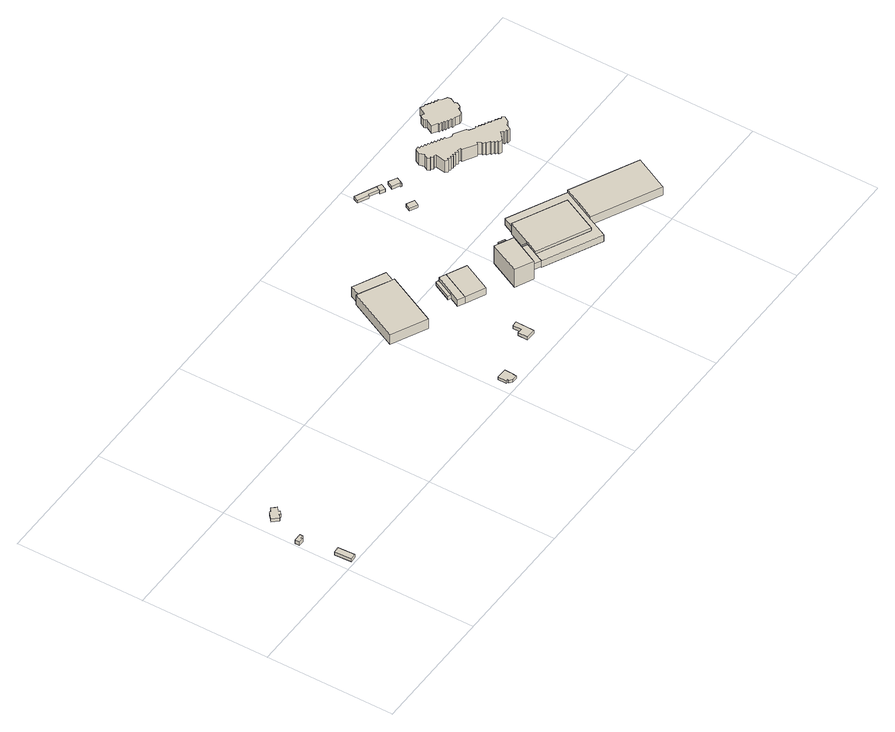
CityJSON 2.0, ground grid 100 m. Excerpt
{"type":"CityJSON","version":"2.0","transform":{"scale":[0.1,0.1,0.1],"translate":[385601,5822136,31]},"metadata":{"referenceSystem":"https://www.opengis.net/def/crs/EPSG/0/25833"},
"CityObjects":{
"building1":{"type":"Building","attributes":{"Gemeindeschluessel":"11000004","BezugspunktDach":"2200","function":"31001_1000","measuredHeight":2.67,"storeysAboveGround":1},"address":[{"country":"Germany","locality":"Berlin","thoroughfareNumber":"197 (102)","thoroughfareName":"Heckerdamm"}],"geometry":[{"type":"Solid","lod":"1","boundaries":[[[[0,1,2,3]],[[4,5,6,7]],[[4,7,3,2]],[[5,4,2,1]],[[6,5,1,0]],[[7,6,0,3]]]]}]},
"building2":{"type":"Building","attributes":{"Gemeindeschluessel":"11000004","BezugspunktDach":"2200","function":"31001_1010","measuredHeight":4.26,"storeysAboveGround":1},"address":[{"country":"Germany","locality":"Berlin","thoroughfareNumber":"197 (66)","thoroughfareName":"Heckerdamm"}],"geometry":[{"type":"Solid","lod":"1","boundaries":[[[[8,9,10,11,12,13]],[[14,15,16,17,18,19]],[[14,19,13,12]],[[15,14,12,11]],[[16,15,11,10]],[[17,16,10,9]],[[18,17,9,8]],[[19,18,8,13]]]]}]},
"building3":{"type":"Building","attributes":{"Gemeindeschluessel":"11000004","BezugspunktDach":"2200","function":"31001_1010","measuredHeight":3.1,"storeysAboveGround":1},"address":[{"country":"Germany","locality":"Berlin","thoroughfareNumber":"197 (108)","thoroughfareName":"Heckerdamm"}],"geometry":[{"type":"Solid","lod":"1","boundaries":[[[[20,21,22,23,24,25,26,27,28,29]],[[30,31,32,33,34,35,36,37,38,39]],[[30,39,29,28]],[[31,30,28,27]],[[32,31,27,26]],[[33,32,26,25]],[[34,33,25,24]],[[35,34,24,23]],[[36,35,23,22]],[[37,36,22,21]],[[38,37,21,20]],[[39,38,20,29]]]]}]},
"building4":{"type":"Building","attributes":{"Gemeindeschluessel":"11000004","BezugspunktDach":"2200","function":"31001_1010","measuredHeight":2.63,"storeysAboveGround":1},"address":[{"country":"Germany","locality":"Berlin","thoroughfareNumber":"181 (1)","thoroughfareName":"Heckerdamm"}],"geometry":[{"type":"Solid","lod":"1","boundaries":[[[[40,41,42,43,44,45,46,47,48]],[[49,50,51,52,53,54,55,56,57]],[[49,57,48,47]],[[50,49,47,46]],[[51,50,46,45]],[[52,51,45,44]],[[53,52,44,43]],[[54,53,43,42]],[[55,54,42,41]],[[56,55,41,40]],[[57,56,40,48]]]]}]},
"building5":{"type":"Building","attributes":{"Gemeindeschluessel":"11000004","function":"31001_2143"},"address":[{"country":"Germany","locality":"Berlin","thoroughfareNumber":"12 (1)","thoroughfareName":"Schwanenfeldstraße"}],"children":["building5-1","building5-2"]},
"building5-1":{"type":"BuildingPart","attributes":{"BezugspunktDach":"2200","measuredHeight":8.94,"storeysAboveGround":2},"parents":["building5"],"geometry":[{"type":"MultiSurface","lod":"1","boundaries":[[[58,59,60,61,62,63]],[[64,65,66,67,68,69]],[[64,69,63,62]],[[65,64,62,61]],[[66,65,61,60]],[[67,66,60,59]],[[68,67,70,71]],[[69,68,58,71,72]],[[71,70,59,58]],[[72,71,58,63,73]]]}]},
"building5-2":{"type":"BuildingPart","attributes":{"BezugspunktDach":"2200","measuredHeight":8.89,"storeysAboveGround":2},"parents":["building5"],"geometry":[{"type":"MultiSurface","lod":"1","boundaries":[[[74,75,59,58,63,76,77]],[[78,72,71,70,79,80,81]],[[78,81,77,76]],[[72,78,76,63]],[[79,70,59,75]],[[80,79,75,74]],[[81,80,74,77]],[[71,72,63,58]],[[82,70,71,58,59]]]}]},
"building6":{"type":"Building","attributes":{"Gemeindeschluessel":"11000004","BezugspunktDach":"2200","function":"31001_1010","measuredHeight":2.9,"storeysAboveGround":1},"address":[{"country":"Germany","locality":"Berlin","thoroughfareNumber":"181 (2)","thoroughfareName":"Heckerdamm"}],"geometry":[{"type":"Solid","lod":"1","boundaries":[[[[83,84,85,86,87,88]],[[89,90,91,92,93,94]],[[89,94,88,87]],[[90,89,87,86]],[[91,90,86,85]],[[92,91,85,84]],[[93,92,84,83]],[[94,93,83,88]]]]}]},
"building7":{"type":"Building","attributes":{"Gemeindeschluessel":"11000004","function":"31001_2120"},"address":[{"country":"Germany","locality":"Berlin","thoroughfareNumber":"12","thoroughfareName":"Schwanenfeldstraße"}],"children":["building7-1","building7-2","building7-3"]},
"building7-1":{"type":"BuildingPart","attributes":{"BezugspunktDach":"2200","measuredHeight":6.26,"storeysAboveGround":2},"parents":["building7"],"geometry":[{"type":"MultiSurface","lod":"1","boundaries":[[[95,96,97,98,99]],[[100,101,102,103,104]],[[100,104,99,98]],[[105,106,107,98,97]],[[102,101,97,96]],[[102,96,102,103]],[[104,103,95,99]],[[101,100,107,106,105]],[[103,102,96,95]]]}]},
"building7-2":{"type":"BuildingPart","attributes":{"BezugspunktDach":"2200","measuredHeight":3.29,"storeysAboveGround":2},"parents":["building7"],"geometry":[{"type":"MultiSurface","lod":"1","boundaries":[[[107,106,108,109]],[[110,101,100,111]],[[110,111,109,108]],[[101,110,108,106]],[[111,100,107,109]],[[101,112,106,107,100]]]}]},
"building7-3":{"type":"BuildingPart","attributes":{"BezugspunktDach":"2200","measuredHeight":6.25,"storeysAboveGround":2},"parents":["building7"],"geometry":[{"type":"Solid","lod":"1","boundaries":[[[[113,114,96,95]],[[102,115,116,103]],[[115,102,96,114]],[[116,115,114,113]],[[103,116,113,95]],[[102,103,95,96]]]]}]},
"building8":{"type":"Building","attributes":{"Gemeindeschluessel":"11000004","function":"31001_2020"},"address":[{"country":"Germany","locality":"Berlin","thoroughfareNumber":"11","thoroughfareName":"Schwanenfeldstraße"}],"children":["building8-1","building8-2"]},
"building8-1":{"type":"BuildingPart","attributes":{"BezugspunktDach":"2200","measuredHeight":16.61,"storeysAboveGround":4},"parents":["building8"],"geometry":[{"type":"MultiSurface","lod":"1","boundaries":[[[117,118,119,120,121,122,123]],[[124,125,126,127,128,129,130]],[[124,130,123,122]],[[125,124,122,121]],[[126,125,121,120]],[[127,126,120,119]],[[131,132,133,134,128,127,119,118]],[[129,128,118,117]],[[130,129,117,123]],[[134,133,132,131]]]}]},
"building8-2":{"type":"BuildingPart","attributes":{"BezugspunktDach":"2200","measuredHeight":5.46,"storeysAboveGround":4},"parents":["building8"],"geometry":[{"type":"MultiSurface","lod":"1","boundaries":[[[135,136,137,138,139,132,131]],[[133,140,141,142,143,144,134]],[[140,133,132,139]],[[141,140,139,138]],[[142,141,138,137]],[[143,142,137,136]],[[144,143,136,135]],[[134,144,135,131]],[[145,133,134,131,132]]]}]},
"building9":{"type":"Building","attributes":{"Gemeindeschluessel":"11000004","BezugspunktDach":"2200","function":"51009_1610","measuredHeight":16.14,"storeysAboveGround":0},"address":[{"country":"Germany","locality":"Berlin"}],"geometry":[{"type":"Solid","lod":"1","boundaries":[[[[146,147,148,149]],[[150,151,152,153]],[[150,153,149,148]],[[151,150,148,147]],[[152,151,147,146]],[[153,152,146,149]]]]}]},
"building10":{"type":"Building","attributes":{"Gemeindeschluessel":"11000004","BezugspunktDach":"2200","function":"51009_1610","measuredHeight":5.53,"storeysAboveGround":0},"address":[{"country":"Germany","locality":"Berlin"}],"geometry":[{"type":"Solid","lod":"1","boundaries":[[[[154,155,156,157]],[[140,158,142,141]],[[140,141,157,156]],[[158,140,156,155]],[[142,158,155,154]],[[141,142,154,157]]]]}]},
"building11":{"type":"Building","attributes":{"Gemeindeschluessel":"11000004","BezugspunktDach":"2200","function":"31001_2143","measuredHeight":2.7,"storeysAboveGround":1},"address":[{"country":"Germany","locality":"Berlin","thoroughfareNumber":"8 (4)","thoroughfareName":"Schwanenfeldstraße"}],"geometry":[{"type":"Solid","lod":"1","boundaries":[[[[159,160,161,162]],[[163,164,165,166]],[[163,166,162,161]],[[164,163,161,160]],[[165,164,160,159]],[[166,165,159,162]]]]}]},
"building12":{"type":"Building","attributes":{"Gemeindeschluessel":"11000004","BezugspunktDach":"2200","function":"31001_1010","measuredHeight":2.69,"storeysAboveGround":1},"address":[{"country":"Germany","locality":"Berlin","thoroughfareNumber":"8 (1)","thoroughfareName":"Schwanenfeldstraße"}],"geometry":[{"type":"Solid","lod":"1","boundaries":[[[[167,168,169,170,171,172]],[[173,174,175,176,177,178]],[[173,178,172,171]],[[174,173,171,170]],[[175,174,170,169]],[[176,175,169,168]],[[177,176,168,167]],[[178,177,167,172]]]]}]},
"building13":{"type":"Building","attributes":{"Gemeindeschluessel":"11000004","function":"31001_2143"},"address":[{"country":"Germany","locality":"Berlin","thoroughfareNumber":"11 (1)","thoroughfareName":"Schwanenfeldstraße"}],"children":["building13-1","building13-2"]},
"building13-1":{"type":"BuildingPart","attributes":{"BezugspunktDach":"2200","measuredHeight":10.09,"storeysAboveGround":2},"parents":["building13"],"geometry":[{"type":"MultiSurface","lod":"1","boundaries":[[[179,180,181,182,183,184]],[[185,186,187,188,189,190]],[[185,190,184,183]],[[186,185,183,182]],[[187,186,182,181]],[[191,192,193,194,181,180]],[[188,187,195,196]],[[189,188,180,179],[196,197,198,192]],[[199,200,198,201,179,184]],[[190,189,197,202]],[[196,195,194,193,192,191]],[[198,197,196,192]],[[202,197,201,198,200,199]]]}]},
"building13-2":{"type":"BuildingPart","attributes":{"BezugspunktDach":"2200","measuredHeight":6.13,"storeysAboveGround":2},"parents":["building13"],"geometry":[{"type":"MultiSurface","lod":"1","boundaries":[[[203,204,205,206,193,192,198,200,207,208]],[[209,202,197,196,195,210,211,212,213,214]],[[209,214,208,207]],[[202,209,207,200]],[[210,195,193,206]],[[211,210,206,205]],[[212,211,205,204]],[[213,212,204,203]],[[214,213,203,208]],[[197,202,215,200,198]],[[196,197,198,192]],[[195,196,192,193]]]}]},
"building14":{"type":"Building","attributes":{"Gemeindeschluessel":"11000004","BezugspunktDach":"2200","function":"31001_2143","measuredHeight":2.78,"storeysAboveGround":1},"address":[{"country":"Germany","locality":"Berlin","thoroughfareNumber":"8 (2)","thoroughfareName":"Schwanenfeldstraße"}],"geometry":[{"type":"Solid","lod":"1","boundaries":[[[[216,217,218,219,220]],[[221,222,223,224,225]],[[221,225,220,219]],[[222,221,219,218]],[[223,222,218,217]],[[224,223,217,216]],[[225,224,216,220]]]]}]},
"building15":{"type":"Building","attributes":{"Gemeindeschluessel":"11000004","BezugspunktDach":"2200","function":"31001_2460","measuredHeight":2.93,"storeysAboveGround":1},"address":[{"country":"Germany","locality":"Berlin","thoroughfareNumber":"8 (3)","thoroughfareName":"Schwanenfeldstraße"}],"geometry":[{"type":"Solid","lod":"1","boundaries":[[[[226,227,228,229,230,231,232]],[[233,234,235,236,237,238,239]],[[233,239,232,231]],[[234,233,231,230]],[[235,234,230,229]],[[236,235,229,228]],[[237,236,228,227]],[[238,237,227,226]],[[239,238,226,232]]]]}]},
"building16":{"type":"Building","attributes":{"Gemeindeschluessel":"11000004","BezugspunktDach":"2200","function":"31001_2143","measuredHeight":8.36,"storeysAboveGround":1},"address":[{"country":"Germany","locality":"Berlin","thoroughfareNumber":"11 (2)","thoroughfareName":"Schwanenfeldstraße"}],"geometry":[{"type":"Solid","lod":"1","boundaries":[[[[240,241,242,243,244,245,246,247]],[[248,249,250,251,252,253,254,255]],[[248,255,247,246]],[[249,248,246,245]],[[250,249,245,244]],[[251,250,244,243]],[[252,251,243,242]],[[253,252,242,241]],[[254,253,241,240]],[[255,254,240,247]]]]}]},
"building17":{"type":"Building","attributes":{"Gemeindeschluessel":"11000004","BezugspunktDach":"2200","function":"31001_3000","measuredHeight":11.27,"storeysAboveGround":2},"address":[{"country":"Germany","locality":"Berlin","thoroughfareNumber":"17 (3)","thoroughfareName":"Friedrich-Olbricht-Damm"}],"geometry":[{"type":"Solid","lod":"1","boundaries":[[[[256,257,258,259,260,261,262,263,264,265,266,267,268,269,270,271,272,273,274,275,276,277,278,279,280,281,282,283,284,285,286,287,288,289,290,291,292,293,294,295,296,297,298,299,300,301,302,303,304,305,306,307,308,309,310,311,312,313,314,315,316,317,318,319,320,321,322,323,324,325,326,327,328,329,330,331,332,333,334,335,336,337,338,339,340]],[[341,342,343,344,345,346,347,348,349,350,351,352,353,354,355,356,357,358,359,360,361,362,363,364,365,366,367,368,369,370,371,372,373,374,375,376,377,378,379,380,381,382,383,384,385,386,387,388,389,390,391,392,393,394,395,396,397,398,399,400,401,402,403,404,405,406,407,408,409,410,411,412,413,414,415,416,417,418,419,420,421,422,423,424,425]],[[341,425,340,339]],[[342,341,339,338]],[[343,342,338,337]],[[344,343,337,336]],[[345,344,336,335]],[[346,345,335,334]],[[347,346,334,333]],[[348,347,333,332]],[[349,348,332,331]],[[350,349,331,330]],[[351,350,330,329]],[[352,351,329,328]],[[353,352,328,327]],[[354,353,327,326]],[[355,354,326,325]],[[356,355,325,324]],[[357,356,324,323]],[[358,357,323,322]],[[359,358,322,321]],[[360,359,321,320]],[[361,360,320,319]],[[362,361,319,318]],[[363,362,318,317]],[[364,363,317,316]],[[365,364,316,315]],[[366,365,315,314]],[[367,366,314,313]],[[368,367,313,312]],[[369,368,312,311]],[[370,369,311,310]],[[371,370,310,309]],[[372,371,309,308]],[[373,372,308,307]],[[374,373,307,306]],[[375,374,306,305]],[[376,375,305,304]],[[377,376,304,303]],[[378,377,303,302]],[[379,378,302,301]],[[380,379,301,300]],[[381,380,300,299]],[[382,381,299,298]],[[383,382,298,297]],[[384,383,297,296]],[[385,384,296,295]],[[386,385,295,294]],[[387,386,294,293]],[[388,387,293,292]],[[389,388,292,291]],[[390,389,291,290]],[[391,390,290,289]],[[392,391,289,288]],[[393,392,288,287]],[[394,393,287,286]],[[395,394,286,285]],[[396,395,285,284]],[[397,396,284,283]],[[398,397,283,282]],[[399,398,282,281]],[[400,399,281,280]],[[401,400,280,279]],[[402,401,279,278]],[[403,402,278,277]],[[404,403,277,276]],[[405,404,276,275]],[[406,405,275,274]],[[407,406,274,273]],[[408,407,273,272]],[[409,408,272,271]],[[410,409,271,270]],[[411,410,270,269]],[[412,411,269,268]],[[413,412,268,267]],[[414,413,267,266]],[[415,414,266,265]],[[416,415,265,264]],[[417,416,264,263]],[[418,417,263,262]],[[419,418,262,261]],[[420,419,261,260]],[[421,420,260,259]],[[422,421,259,258]],[[423,422,258,257]],[[424,423,257,256]],[[425,424,256,340]]]]}]},
"building18":{"type":"Building","attributes":{"Gemeindeschluessel":"11000004","BezugspunktDach":"2200","function":"31001_3000","measuredHeight":7.28,"storeysAboveGround":2},"address":[{"country":"Germany","locality":"Berlin","thoroughfareNumber":"17 (2)","thoroughfareName":"Friedrich-Olbricht-Damm"}],"geometry":[{"type":"Solid","lod":"1","boundaries":[[[[426,427,428,429,430,431,432,433,434,435,436,437,438,439,440,441,442,443,444,445,446,447,448,449,450,451,452,453,454,455,456,457,458,459,460,461,462,463,464,465]],[[466,467,468,469,470,471,472,473,474,475,476,477,478,479,480,481,482,483,484,485,486,487,488,489,490,491,492,493,494,495,496,497,498,499,500,501,502,503,504,505]],[[466,505,465,464]],[[467,466,464,463]],[[468,467,463,462]],[[469,468,462,461]],[[470,469,461,460]],[[471,470,460,459]],[[472,471,459,458]],[[473,472,458,457]],[[474,473,457,456]],[[475,474,456,455]],[[476,475,455,454]],[[477,476,454,453]],[[478,477,453,452]],[[479,478,452,451]],[[480,479,451,450]],[[481,480,450,449]],[[482,481,449,448]],[[483,482,448,447]],[[484,483,447,446]],[[485,484,446,445]],[[486,485,445,444]],[[487,486,444,443]],[[488,487,443,442]],[[489,488,442,441]],[[490,489,441,440]],[[491,490,440,439]],[[492,491,439,438]],[[493,492,438,437]],[[494,493,437,436]],[[495,494,436,435]],[[496,495,435,434]],[[497,496,434,433]],[[498,497,433,432]],[[499,498,432,431]],[[500,499,431,430]],[[501,500,430,429]],[[502,501,429,428]],[[503,502,428,427]],[[504,503,427,426]],[[505,504,426,465]]]]}]}
},
"vertices":[
[56,10,61],[104,14,61],[98,146,61],[49,143,61],[98,146,35],[104,14,35],[56,10,35],[49,143,35],
[8,395,54],[47,395,54],[46,408,54],[70,408,54],[70,433,54],[8,432,54],[70,433,21],[70,408,21],[46,408,21],[47,395,21],[8,395,21],[8,432,21],
[141,641,41],[164,662,41],[173,652,41],[197,674,41],[188,684,41],[218,710,41],[186,746,41],[159,722,41],[152,730,41],[102,685,41],[152,730,10],[159,722,10],[186,746,10],[218,710,10],[188,684,10],[197,674,10],[173,652,10],[164,662,10],[141,641,10],[102,685,10],
[2062,62,65],[2062,49,65],[2085,32,65],[2125,31,65],[2126,60,65],[2129,60,65],[2131,128,65],[2051,130,65],[2049,62,65],[2051,130,39],[2131,128,39],[2129,60,39],[2126,60,39],[2125,31,39],[2085,32,39],[2062,49,39],[2062,62,39],[2049,62,39],
[2183,1309,119],[2399,1201,119],[2434,1274,119],[2218,1381,119],[2192,1394,119],[2157,1322,119],[2192,1394,29],[2218,1381,29],[2434,1274,29],[2399,1201,29],[2183,1309,29],[2157,1322,29],[2399,1201,30],[2183,1309,30],[2157,1322,30],[2157,1322,68],
[2214,794,119],[2412,1195,119],[2143,1328,119],[1945,928,119],[2143,1328,30],[2412,1195,30],[2214,794,30],[1945,928,30],[2399,1201,80],
[2552,168,67],[2557,313,67],[2517,314,67],[2515,245,67],[2480,247,67],[2477,171,67],[2480,247,38],[2515,245,38],[2517,314,38],[2557,313,38],[2552,168,38],[2477,171,38],
[2547,717,94],[2658,941,94],[2608,965,94],[2537,821,94],[2497,742,94],[2537,821,31],[2608,965,31],[2658,941,31],[2547,717,31],[2497,742,31],[2608,965,58],[2608,965,64],[2537,821,64],
[2589,975,64],[2517,831,64],[2589,975,31],[2517,831,31],[2608,965,60],
[2696,644,94],[2807,867,94],[2807,867,31],[2696,644,31],
[3002,459,189],[3034,524,189],[3121,697,189],[3065,725,189],[3015,750,189],[2984,765,189],[2866,527,189],[2984,765,23],[3015,750,23],[3065,725,23],[3121,697,23],[3034,524,23],[3002,459,23],[2866,527,23],[3034,524,85],[3121,697,85],[3121,697,31],[3034,524,31],
[3124,479,85],[3158,548,85],[3203,641,85],[3160,663,85],[3166,675,85],[3166,675,31],[3160,663,31],[3203,641,31],[3158,548,31],[3124,479,31],[3121,697,61],
[3065,725,193],[3070,735,193],[3020,760,193],[3015,750,193],[3020,760,32],[3070,735,32],[3065,725,32],[3015,750,32],
[3203,641,86],[3209,653,86],[3166,675,86],[3160,663,86],[3209,653,31],
[3144,1478,62],[3166,1520,62],[3106,1551,62],[3084,1509,62],[3106,1551,35],[3166,1520,35],[3144,1478,35],[3084,1509,35],
[3034,1800,66],[3041,1813,66],[3118,1774,66],[3134,1804,66],[2973,1880,66],[2954,1842,66],[2973,1880,39],[3134,1804,39],[3118,1774,39],[3041,1813,39],[3034,1800,39],[2954,1842,39],
[3549,354,110],[3686,634,110],[3294,828,110],[3209,653,110],[3203,641,110],[3158,548,110],[3203,641,9],[3209,653,9],[3294,828,9],[3686,634,9],[3549,354,9],[3158,548,9],[3686,634,51],[3686,634,86],[3294,828,86],[3294,828,66],[3294,828,25],[3686,634,25],[3549,354,25],[3549,354,86],[3158,548,51],[3158,548,86],[3549,354,66],[3158,548,25],
[3560,261,86],[3637,416,86],[3769,685,86],[3331,902,86],[3124,479,86],[3123,478,86],[3124,479,25],[3331,902,25],[3769,685,25],[3637,416,25],[3560,261,25],[3123,478,25],[3158,548,76],
[3146,1742,68],[3170,1787,68],[3134,1804,68],[3118,1774,68],[3111,1760,68],[3118,1774,40],[3134,1804,40],[3170,1787,40],[3146,1742,40],[3111,1760,40],
[3251,1692,65],[3247,1684,65],[3254,1680,65],[3281,1733,65],[3258,1745,65],[3218,1765,65],[3195,1719,65],[3218,1765,36],[3258,1745,36],[3281,1733,36],[3254,1680,36],[3247,1684,36],[3251,1692,36],[3195,1719,36],
[4143,165,107],[4168,215,107],[4210,299,107],[4276,434,107],[3769,685,107],[3703,550,107],[3662,466,107],[3637,416,107],[3662,466,30],[3703,550,30],[3769,685,30],[4276,434,30],[4210,299,30],[4168,215,30],[4143,165,30],[3637,416,30],
[3492,1603,143],[3505,1611,143],[3515,1590,143],[3527,1597,143],[3539,1590,143],[3526,1511,143],[3544,1495,143],[3553,1507,143],[3570,1491,143],[3581,1503,143],[3594,1488,143],[3604,1499,143],[3618,1484,143],[3629,1495,143],[3645,1480,143],[3655,1492,143],[3682,1487,143],[3678,1472,143],[3777,1413,143],[3790,1423,143],[3809,1400,143],[3805,1388,143],[3823,1377,143],[3820,1369,143],[3846,1355,143],[3843,1343,143],[3862,1335,143],[3859,1323,143],[3876,1316,143],[3873,1303,143],[3896,1294,143],[3959,1346,143],[3975,1337,143],[3975,1322,143],[3997,1323,143],[3996,1309,143],[4020,1309,143],[4040,1346,143],[4074,1360,143],[4096,1399,143],[4085,1418,143],[4072,1413,143],[4061,1431,143],[4050,1426,143],[4041,1443,143],[4029,1437,143],[4017,1456,143],[4007,1450,143],[3995,1469,143],[3984,1463,143],[3974,1481,143],[3963,1475,143],[3952,1493,143],[3941,1488,143],[3931,1505,143],[3921,1499,143],[3911,1517,143],[3901,1510,143],[3861,1534,143],[3857,1554,143],[3783,1599,143],[3773,1605,143],[3748,1599,143],[3713,1619,143],[3714,1634,143],[3689,1633,143],[3690,1647,143],[3668,1645,143],[3670,1659,143],[3646,1657,143],[3647,1672,143],[3624,1670,143],[3626,1684,143],[3603,1682,143],[3604,1697,143],[3580,1695,143],[3583,1709,143],[3558,1708,143],[3560,1722,143],[3537,1720,143],[3538,1734,143],[3514,1733,143],[3493,1695,143],[3502,1660,143],[3482,1624,143],[3502,1660,31],[3493,1695,31],[3514,1733,31],[3538,1734,31],[3537,1720,31],[3560,1722,31],[3558,1708,31],[3583,1709,31],[3580,1695,31],[3604,1697,31],[3603,1682,31],[3626,1684,31],[3624,1670,31],[3647,1672,31],[3646,1657,31],[3670,1659,31],[3668,1645,31],[3690,1647,31],[3689,1633,31],[3714,1634,31],[3713,1619,31],[3748,1599,31],[3773,1605,31],[3783,1599,31],[3857,1554,31],[3861,1534,31],[3901,1510,31],[3911,1517,31],[3921,1499,31],[3931,1505,31],[3941,1488,31],[3952,1493,31],[3963,1475,31],[3974,1481,31],[3984,1463,31],[3995,1469,31],[4007,1450,31],[4017,1456,31],[4029,1437,31],[4041,1443,31],[4050,1426,31],[4061,1431,31],[4072,1413,31],[4085,1418,31],[4096,1399,31],[4074,1360,31],[4040,1346,31],[4020,1309,31],[3996,1309,31],[3997,1323,31],[3975,1322,31],[3975,1337,31],[3959,1346,31],[3896,1294,31],[3873,1303,31],[3876,1316,31],[3859,1323,31],[3862,1335,31],[3843,1343,31],[3846,1355,31],[3820,1369,31],[3823,1377,31],[3805,1388,31],[3809,1400,31],[3790,1423,31],[3777,1413,31],[3678,1472,31],[3682,1487,31],[3655,1492,31],[3645,1480,31],[3629,1495,31],[3618,1484,31],[3604,1499,31],[3594,1488,31],[3581,1503,31],[3570,1491,31],[3553,1507,31],[3544,1495,31],[3526,1511,31],[3539,1590,31],[3527,1597,31],[3515,1590,31],[3505,1611,31],[3492,1603,31],[3482,1624,31],
[3833,1764,104],[3832,1752,104],[3854,1752,104],[3854,1740,104],[3873,1741,104],[3874,1728,104],[3894,1729,104],[3896,1716,104],[3918,1716,104],[3919,1702,104],[3944,1700,104],[3977,1681,104],[4003,1686,104],[4028,1729,104],[4036,1724,104],[4050,1730,104],[4068,1761,104],[4066,1776,104],[4058,1780,104],[4081,1821,104],[4077,1846,104],[4036,1870,104],[4025,1889,104],[4011,1884,104],[4002,1902,104],[3989,1896,104],[3980,1914,104],[3969,1908,104],[3960,1926,104],[3947,1921,104],[3939,1938,104],[3926,1933,104],[3895,1951,104],[3861,1892,104],[3851,1898,104],[3833,1901,104],[3812,1865,104],[3816,1851,104],[3824,1846,104],[3791,1788,104],[3824,1846,31],[3816,1851,31],[3812,1865,31],[3833,1901,31],[3851,1898,31],[3861,1892,31],[3895,1951,31],[3926,1933,31],[3939,1938,31],[3947,1921,31],[3960,1926,31],[3969,1908,31],[3980,1914,31],[3989,1896,31],[4002,1902,31],[4011,1884,31],[4025,1889,31],[4036,1870,31],[4077,1846,31],[4081,1821,31],[4058,1780,31],[4066,1776,31],[4068,1761,31],[4050,1730,31],[4036,1724,31],[4028,1729,31],[4003,1686,31],[3977,1681,31],[3944,1700,31],[3919,1702,31],[3918,1716,31],[3896,1716,31],[3894,1729,31],[3874,1728,31],[3873,1741,31],[3854,1740,31],[3854,1752,31],[3832,1752,31],[3833,1764,31],[3791,1788,31]
]}
